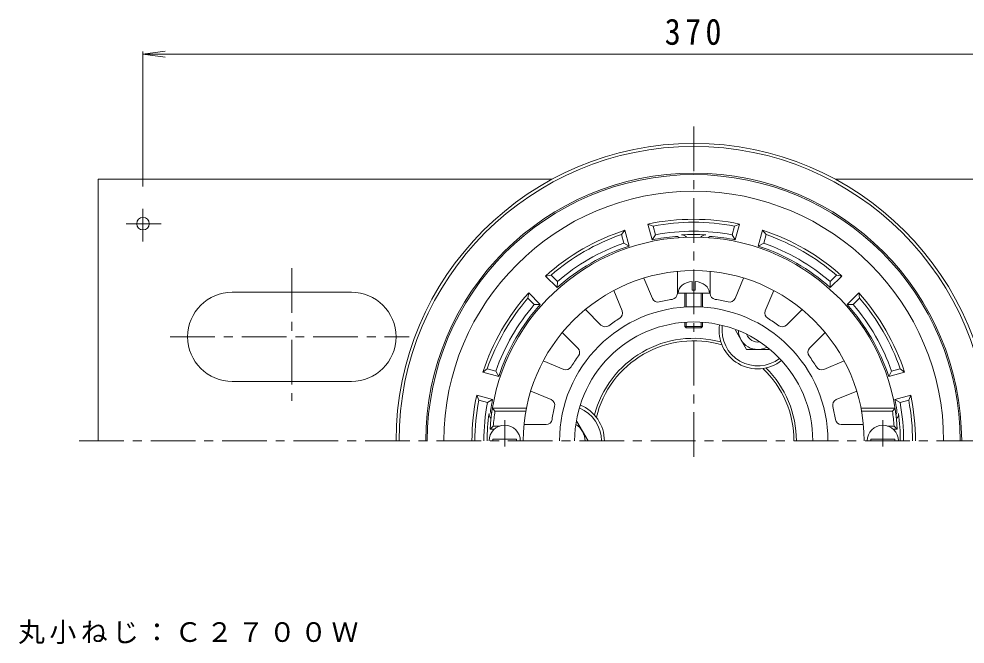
# Model space of a CAD drawing. Units: millimetres, scale not verified. Extents: x -262 to 229, y -348 to 369.
# Drawn here: x -260.3 to 57.5, y 158.9 to 369 of the extents above; entities that cross this region are included whole.
import ezdxf

# ---------------------------------------------------------------- set-up
doc = ezdxf.new("R2010")
doc.units = ezdxf.units.MM
doc.header["$LTSCALE"] = 3
doc.linetypes.add('CHAIN1', pattern=[8, 5, -1, 1, -1])
for name, color, linetype, lineweight in [('0-0', 3, 'Continuous', 9), ('0-1', 2, 'Continuous', 9), ('0-2', 6, 'Continuous', 5), ('0-4', 7, 'Continuous', 9), ('0-5', 7, 'Continuous', 9), ('0-B', 2, 'Continuous', 9)]:
    doc.layers.add(name, color=color, linetype=linetype, lineweight=lineweight)
doc.styles.add('ＭＳ ゴシック', font='')
doc.styles.get('ＭＳ ゴシック').set_extended_font_data('MS Gothic')

msp = doc.modelspace()

# ---------------------------------------------------------------- linework, layer by layer
at = {"layer": '0-0', "linetype": 'CHAIN1'}
for p, q in [((-33.6, 221.835), (-33.6, 335.394)), ((-240.006, 227.204), (173.213, 227.204))]:
    msp.add_line(p, q, dxfattribs=at)
at = {"layer": '0-0'}
for radius, start, end in [(100, 0, 180), (99, 0, 180), (34.5, 74.67203, 165.32799), (33.667, 73.65923, 166.34082), (33.667, 0, 46.3407), (34.5, 0, 45.32794)]:
    msp.add_arc((-33.6, 227.204), radius, start, end, dxfattribs=at)
at = {"layer": '0-1'}
for p, q in [((-46.479, 296.517), (-47.257, 299.424)), ((-20.722, 296.517), (-19.943, 299.424)), ((-18.21, 300.097), (-19.943, 299.424)), ((-19.635, 294.776), (-18.21, 300.097)), ((-56.718, 298.026), (-57.883, 296.577)), ((-57.104, 293.67), (-57.883, 296.577)), ((-55.292, 292.705), (-56.718, 298.026)), ((-46.479, 296.517), (-47.565, 294.776)), ((-20.722, 296.517), (-19.635, 294.776)), ((-10.096, 293.67), (-9.318, 296.577)), ((-57.104, 293.67), (-55.292, 292.705)), ((-10.096, 293.67), (-11.908, 292.705)), ((-79.41, 280.792), (-81.538, 282.919)), ((12.21, 280.792), (14.337, 282.92)), ((16.175, 282.636), (14.337, 282.92)), ((-79.41, 280.792), (-79.48, 278.74)), ((12.21, 280.792), (12.28, 278.74)), ((12.28, 278.74), (16.175, 282.636)), ((-89.032, 276.979), (-89.316, 275.141)), ((-85.137, 273.084), (-89.032, 276.979)), ((-87.188, 273.014), (-89.316, 275.141)), ((19.988, 273.014), (22.116, 275.141)), ((-87.188, 273.014), (-85.137, 273.084)), ((19.988, 273.014), (17.937, 273.084)), ((-100.067, 250.708), (-102.973, 251.486)), ((32.867, 250.708), (35.773, 251.486)), ((37.222, 250.322), (35.773, 251.486)), ((-100.067, 250.708), (-99.102, 248.896)), ((32.867, 250.708), (31.902, 248.896)), ((31.902, 248.896), (37.222, 250.322)), ((-102.914, 240.082), (-105.82, 240.861)), ((-102.914, 240.082), (-101.172, 241.169)), ((35.714, 240.082), (33.972, 241.169)), ((35.714, 240.082), (38.62, 240.861))]:
    msp.add_line(p, q, dxfattribs=at)
at = {"layer": '0-1', "color": 4}
for p, q in [((-73.069, 233.699), (-72.845, 233.699)), ((-69.097, 227.209), (-72.845, 233.699)), ((-69.1, 227.204), (-69.097, 227.209))]:
    msp.add_line(p, q, dxfattribs=at)
at = {"layer": '0-1'}
for points in [[(-47.565, 294.776), (-48.991, 300.097), (-47.257, 299.424)], [(-11.908, 292.705), (-10.482, 298.026), (-9.318, 296.577)], [(-79.48, 278.74), (-83.375, 282.636), (-81.538, 282.919)], [(17.937, 273.084), (21.832, 276.979), (22.116, 275.141)], [(-99.102, 248.896), (-104.422, 250.322), (-102.973, 251.486)], [(-101.172, 241.169), (-106.493, 242.594), (-105.82, 240.861)], [(33.972, 241.169), (39.293, 242.594), (38.62, 240.861)]]:
    msp.add_lwpolyline(points, dxfattribs=at)
at = {"layer": '0-1', "color": 4}
msp.add_lwpolyline([(-19.6, 264.443), (-15.847, 257.943), (-8.353, 257.943)], dxfattribs=at)
at = {"layer": '0-1'}
for centre, radius, start, end in [((-33.6, 227.204), 90, 0, 180), ((-33.6, 227.204), 89.5, 0, 180), ((-33.6, 227.204), 83.941, 0, 180), ((-33.6, 227.204), 74.5, 78.07777, 101.92224), ((-33.6, 227.204), 73.5, 79.29149, 100.70854), ((-33.6, 227.204), 74.5, 108.07777, 131.92224), ((-33.6, 227.204), 73.5, 109.29149, 130.70854), ((-33.6, 227.204), 69, 95.13783, 101.67665), ((-33.6, 227.204), 70.5, 79.47449, 100.52557), ((-39.6, 293.935), 2, 53.16412, 95.13788), ((-33.6, 227.204), 69.376, 86.59644, 93.40356), ((-37.6, 294.46), 2, 36.9169, 93.40337), ((-29.6, 294.46), 2, 86.59663, 143.0831), ((-27.6, 293.935), 2, 84.86212, 126.83588), ((-33.6, 227.204), 69, 78.32338, 84.86217), ((-33.6, 227.204), 74.5, 48.07777, 71.92224), ((-33.6, 227.204), 73.5, 49.29149, 70.70854), ((-33.6, 227.204), 69, 108.32338, 131.67665), ((-33.6, 227.204), 70.5, 109.47449, 130.52557), ((-33.6, 227.204), 69, 48.32338, 71.67665), ((-33.6, 227.204), 70.5, 49.47449, 70.52557), ((-33.6, 227.204), 74.5, 138.07777, 161.92224), ((-33.6, 227.204), 74.5, 18.07777, 41.92224), ((-33.6, 227.204), 73.5, 139.29149, 160.70854), ((-33.6, 227.204), 73.5, 19.29149, 40.70854), ((-33.6, 227.204), 70.5, 139.47449, 160.52557), ((-33.6, 227.204), 69, 138.32338, 161.67665), ((-33.6, 227.204), 69, 18.32338, 41.67665), ((-33.6, 227.204), 70.5, 19.47449, 40.52557), ((-12.1, 264.443), 13, 171.95538, 308.04451), ((-12.1, 264.443), 12, 172.38425, 307.61557), ((-33.6, 227.204), 74.5, 168.07777, 180.00002), ((-33.6, 227.204), 74.5, 0, 11.92224), ((-33.6, 227.204), 73.5, 169.29144, 179.99998), ((-33.6, 227.204), 70.5, 169.47441, 179.99998), ((-33.6, 227.204), 69, 168.32335, 171.41632), ((-76.6, 227.204), 13, 0, 68.04469), ((-33.6, 227.204), 69, 8.58368, 11.67665), ((-33.6, 227.204), 70.5, 0, 10.52557), ((-33.6, 227.204), 73.5, 0, 10.70854), ((-33.6, 227.204), 69.376, 172.32347, 180), ((-100.372, 236.204), 2, 172.32343, 228.81247), ((-99.85, 237.204), 2, 171.41681, 213.38867), ((-76.6, 227.204), 12, 0, 67.61578), ((32.649, 237.204), 2, 326.6131, 8.58319), ((33.172, 236.204), 2, 311.18532, 7.67657), ((-33.6, 227.204), 69.376, 0, 7.67653)]:
    msp.add_arc(centre, radius, start, end, dxfattribs=at)
at = {"layer": '0-1', "color": 4}
for centre, radius, start, end in [((-12.095, 264.44), 6.5, 181.39388, 298.59103), ((-12.1, 264.443), 4, 200.38655, 279.61371), ((-76.6, 227.209), 6.5, 359.95093, 58.59146)]:
    msp.add_arc(centre, radius, start, end, dxfattribs=at)
at = {"layer": '0-2'}
for p, q in [((-39.1, 276.769), (-39.1, 284.189)), ((-28.1, 276.769), (-28.1, 284.189)), ((-47.487, 275.101), (-50.326, 281.956)), ((-34.1, 277.911), (-34.1, 280.793)), ((-33.1, 277.911), (-33.1, 280.793)), ((-19.714, 275.101), (-16.874, 281.956)), ((-57.649, 270.891), (-60.489, 277.746)), ((-38.85, 276.911), (-28.35, 276.911)), ((-36.6, 272.193), (-36.6, 276.911)), ((-36.1, 272.224), (-36.1, 276.911)), ((-34.1, 277.911), (-33.1, 277.911)), ((-31.1, 272.224), (-31.1, 276.911)), ((-30.6, 272.193), (-30.6, 276.911)), ((-9.551, 270.891), (-6.711, 277.746)), ((-64.759, 266.141), (-70.006, 271.387)), ((-2.441, 266.141), (2.805, 271.388)), ((-36.6, 265.704), (-36.6, 267.091)), ((-36.1, 265.204), (-36.1, 267.126)), ((-31.1, 265.204), (-31.1, 267.126)), ((-30.6, 265.704), (-30.6, 267.091)), ((-36.6, 265.704), (-30.6, 265.704)), ((-36.6, 265.704), (-36.1, 265.204)), ((-36.1, 265.204), (-31.1, 265.204)), ((-30.6, 265.704), (-31.1, 265.204)), ((-72.537, 258.363), (-77.784, 263.609)), ((5.337, 258.363), (10.584, 263.609)), ((-77.288, 251.253), (-84.143, 254.092)), ((10.088, 251.253), (16.943, 254.092)), ((-81.497, 241.09), (-88.352, 243.93)), ((14.297, 241.09), (21.152, 243.93)), ((-89.783, 238.204), (-101.211, 238.204)), ((-101.211, 238.204), (-100.355, 237.204)), ((-89.97, 237.204), (-100.355, 237.204)), ((22.583, 238.204), (34.011, 238.204)), ((22.77, 237.204), (33.155, 237.204)), ((34.011, 238.204), (33.155, 237.204)), ((-100.915, 232.204), (-101.983, 231.204)), ((-98.701, 232.204), (-100.915, 232.204)), ((-83.165, 232.704), (-90.585, 232.704)), ((15.965, 232.704), (23.385, 232.704)), ((31.501, 232.204), (33.715, 232.204)), ((33.715, 232.204), (34.783, 231.204)), ((-100.5, 231.204), (-101.983, 231.204)), ((33.3, 231.204), (34.783, 231.204)), ((-93.1, 227.204), (-93.1, 227.804)), ((25.9, 227.204), (25.9, 227.804))]:
    msp.add_line(p, q, dxfattribs=at)
at = {"layer": '0-2', "linetype": 'CHAIN1'}
for p, q in [((-97.1, 234.172), (-97.1, 225.365)), ((29.9, 234.172), (29.9, 225.365))]:
    msp.add_line(p, q, dxfattribs=at)
at = {"layer": '0-2'}
for points in [[(-101.1, 227.204), (-101.1, 227.804), (-93.1, 227.804)], [(33.9, 227.204), (33.9, 227.804), (25.9, 227.804)]]:
    msp.add_lwpolyline(points, dxfattribs=at)
for centre, radius, start, end in [((-33.6, 227.204), 68.5, 3.34763, 176.65236), ((-33.6, 227.204), 57.25, 0, 180), ((-41.1, 276.769), 2, 278.60405, 359.9998), ((-26.1, 276.769), 2, 180, 261.39546), ((-45.639, 275.866), 2, 202.5, 283.89546), ((-33.6, 227.204), 48.13, 98.60446, 103.89557), ((-33.6, 227.204), 48.13, 76.10446, 81.39557), ((-21.561, 275.866), 2, 256.10405, 337.4998), ((-33.6, 227.204), 45.089, 0, 180), ((-59.497, 270.126), 2, 301.10405, 22.4998), ((-7.703, 270.126), 2, 157.5, 238.89546), ((-33.6, 227.204), 40, 0, 180), ((-33.6, 227.204), 48.13, 121.10446, 126.39557), ((-33.6, 227.204), 48.13, 53.60446, 58.89557), ((-63.345, 267.555), 2, 225, 306.39546), ((-3.855, 267.555), 2, 233.60405, 314.9998), ((-73.951, 256.949), 2, 323.60405, 44.9998), ((6.751, 256.949), 2, 135, 216.39546), ((-33.6, 227.204), 48.13, 143.60446, 148.89557), ((-33.6, 227.204), 48.13, 31.10446, 36.39557), ((-76.522, 253.101), 2, 247.5, 328.89546), ((9.322, 253.101), 2, 211.10405, 292.4998), ((-82.263, 239.243), 2, 346.10405, 67.4998), ((-33.6, 227.204), 48.13, 166.10446, 171.39557), ((15.063, 239.243), 2, 112.5, 193.89546), ((-33.6, 227.204), 48.13, 8.60446, 13.89557), ((-33.6, 227.204), 67.5, 171.48038, 175.75197), ((-33.6, 227.204), 67.5, 4.24803, 8.51962), ((-97.1, 227.204), 5.25, 0, 180), ((-83.165, 234.704), 2, 270, 351.39546), ((15.965, 234.704), 2, 188.60405, 269.9998), ((29.9, 227.204), 5.25, 0, 180)]:
    msp.add_arc(centre, radius, start, end, dxfattribs=at)
for start_param, end_param in [(1.6661703, 3.1415927), (6.2831853, 7.7585936)]:
    msp.add_ellipse((-33.6, 276.911), major_axis=(5.25, 0), ratio=0.7428, start_param=start_param, end_param=end_param, dxfattribs=at)
at = {"layer": '0-4'}
for p, q in [((-218.6, 357.204), (-211.164, 358.183)), ((-218.6, 312.72), (-218.6, 358.104)), ((-218.6, 357.204), (151.4, 357.204)), ((-218.6, 357.204), (-211.164, 356.225))]:
    msp.add_line(p, q, dxfattribs=at)
at = {"layer": '0-B'}
for p, q in [((-233.6, 315.204), (-233.6, 227.204)), ((-233.6, 315.204), (-81.097, 315.204)), ((13.897, 315.204), (166.4, 315.204)), ((-218.6, 305.22), (-218.6, 294.242)), ((-212.474, 300.204), (-224.236, 300.204)), ((-188.6, 277.204), (-148.6, 277.204)), ((-188.6, 247.204), (-148.6, 247.204))]:
    msp.add_line(p, q, dxfattribs=at)
at = {"layer": '0-B', "linetype": 'CHAIN1'}
for p, q in [((-168.6, 285.219), (-168.6, 240.72)), ((-209.418, 262.204), (-129.131, 262.204))]:
    msp.add_line(p, q, dxfattribs=at)
at = {"layer": '0-B'}
msp.add_circle((-218.6, 300.204), 2.1, dxfattribs=at)
for centre, start, end in [((-188.6, 262.204), 90, 270), ((-148.6, 262.204), 270, 90)]:
    msp.add_arc(centre, 15, start, end, dxfattribs=at)

# ---------------------------------------------------------------- texts
at = {"layer": '0-4', "color": 2, "insert": (-43.35, 360.204), "char_height": 8.798, "attachment_point": 7, "style": 'ＭＳ ゴシック'}
msp.add_mtext('\\T1.27;\\W0.9;370', dxfattribs=at)
at = {"layer": '0-5', "insert": (-260.539, 158.936), "char_height": 6.598, "attachment_point": 7, "style": 'ＭＳ ゴシック'}
msp.add_mtext('\\T1.17;丸小ねじ：Ｃ２７００Ｗ', dxfattribs=at)

doc.saveas('drawing.dxf')
